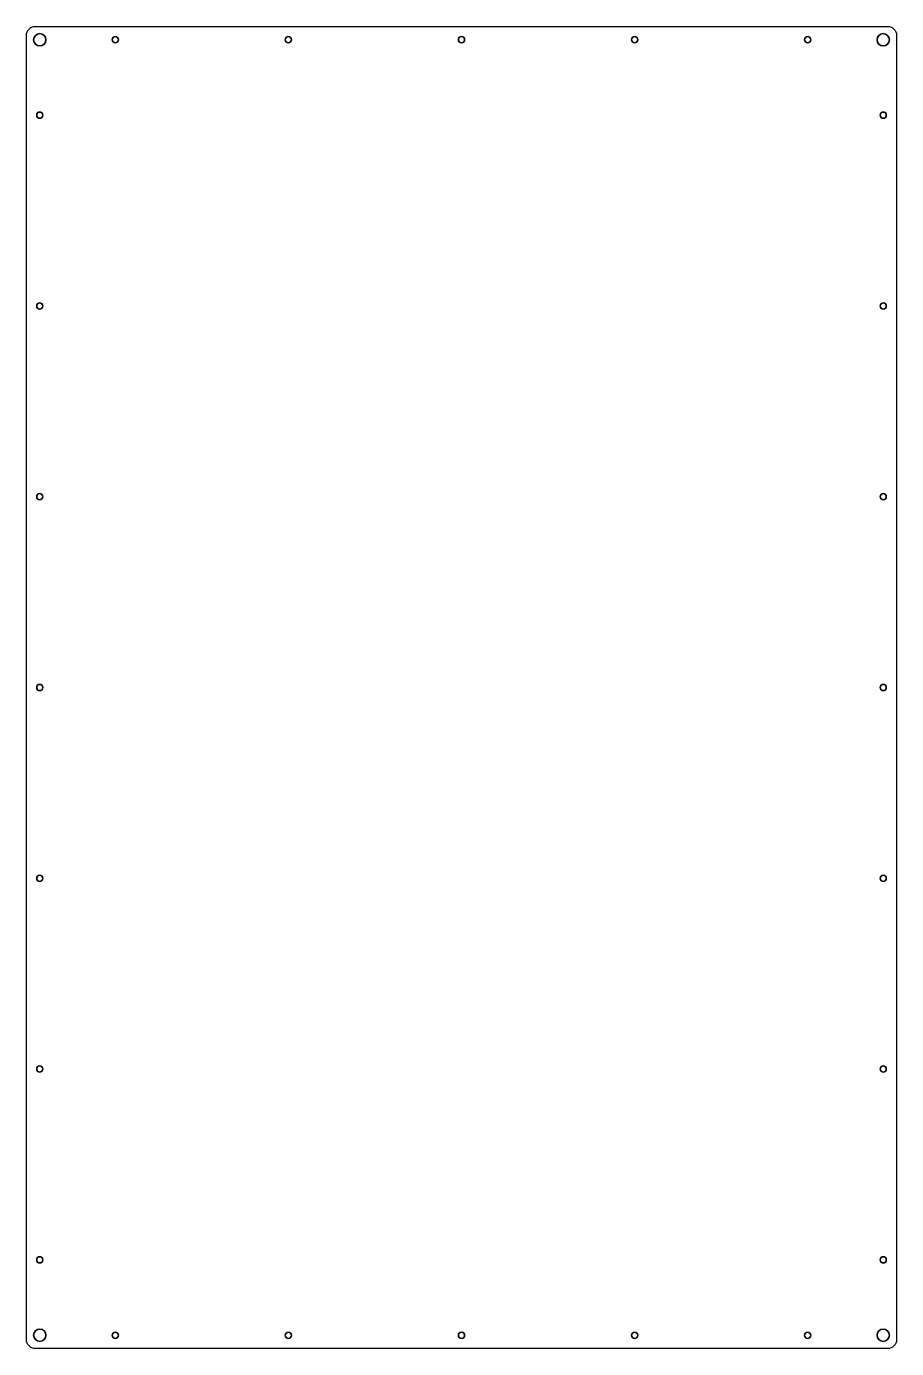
# Model space of a CAD drawing. Header units: millimetres. Extents: x 0 to 490, y 0 to 745.
import ezdxf

# ---------------------------------------------------------------- set-up
doc = ezdxf.new("R2010")
doc.units = ezdxf.units.MM
doc.layers.get('0').update_dxf_attribs({"linetype": 'CONTINUOUS'})

msp = doc.modelspace()

# ---------------------------------------------------------------- linework, layer by layer
msp.add_lwpolyline([(490, 5, -0.414214), (485, 0), (5, 0, -0.414214), (0, 5), (0, 740, -0.414214), (5, 745), (485, 745, -0.414214), (490, 740)], format="xyb", close=True)
msp.add_lwpolyline([(490, 5, -0.414214), (485, 0), (5, 0, -0.414214), (0, 5), (0, 740, -0.414214), (5, 745), (485, 745, -0.414214), (490, 740)], format="xyb", close=True)
at = {"extrusion": (1.64215e-46, -5.34376e-24, -1)}
for centre, radius in [((-7.5, 737.5, 0), 3.5), ((-50, 737.5, 0), 1.75), ((-147.5, 737.5, 0), 1.75), ((-245, 737.5, 0), 1.75), ((-342.5, 737.5, 0), 1.75), ((-440, 737.5, 0), 1.75), ((-482.5, 737.5, 0), 3.5), ((-7.5, 695, 0), 1.75), ((-482.5, 695, 0), 1.75), ((-7.5, 587.5, 0), 1.75), ((-482.5, 587.5, 0), 1.75), ((-7.5, 480, 0), 1.75), ((-482.5, 480, 0), 1.75), ((-7.5, 372.5, 0), 1.75), ((-482.5, 372.5, 0), 1.75), ((-7.5, 265, 0), 1.75), ((-482.5, 265, 0), 1.75), ((-7.5, 157.5, 0), 1.75), ((-482.5, 157.5, 0), 1.75), ((-7.5, 50, 0), 1.75), ((-482.5, 50, 0), 1.75), ((-7.5, 7.5, 0), 3.5), ((-50, 7.5, 0), 1.75), ((-147.5, 7.5, 0), 1.75), ((-245, 7.5, 0), 1.75), ((-342.5, 7.5, 0), 1.75), ((-440, 7.5, 0), 1.75), ((-482.5, 7.5, 0), 3.5)]:
    msp.add_circle(centre, radius, dxfattribs=at)
for centre, radius in [((7.5, 737.5), 3.5), ((50, 737.5), 1.75), ((147.5, 737.5), 1.75), ((245, 737.5), 1.75), ((342.5, 737.5), 1.75), ((440, 737.5), 1.75), ((482.5, 737.5), 3.5), ((7.5, 695), 1.75), ((482.5, 695), 1.75), ((7.5, 587.5), 1.75), ((482.5, 587.5), 1.75), ((7.5, 480), 1.75), ((482.5, 480), 1.75), ((7.5, 372.5), 1.75), ((482.5, 372.5), 1.75), ((7.5, 265), 1.75), ((482.5, 265), 1.75), ((7.5, 157.5), 1.75), ((482.5, 157.5), 1.75), ((7.5, 50), 1.75), ((482.5, 50), 1.75), ((7.5, 7.5), 3.5), ((50, 7.5), 1.75), ((147.5, 7.5), 1.75), ((245, 7.5), 1.75), ((342.5, 7.5), 1.75), ((440, 7.5), 1.75), ((482.5, 7.5), 3.5)]:
    msp.add_circle(centre, radius)

doc.saveas('drawing.dxf')
